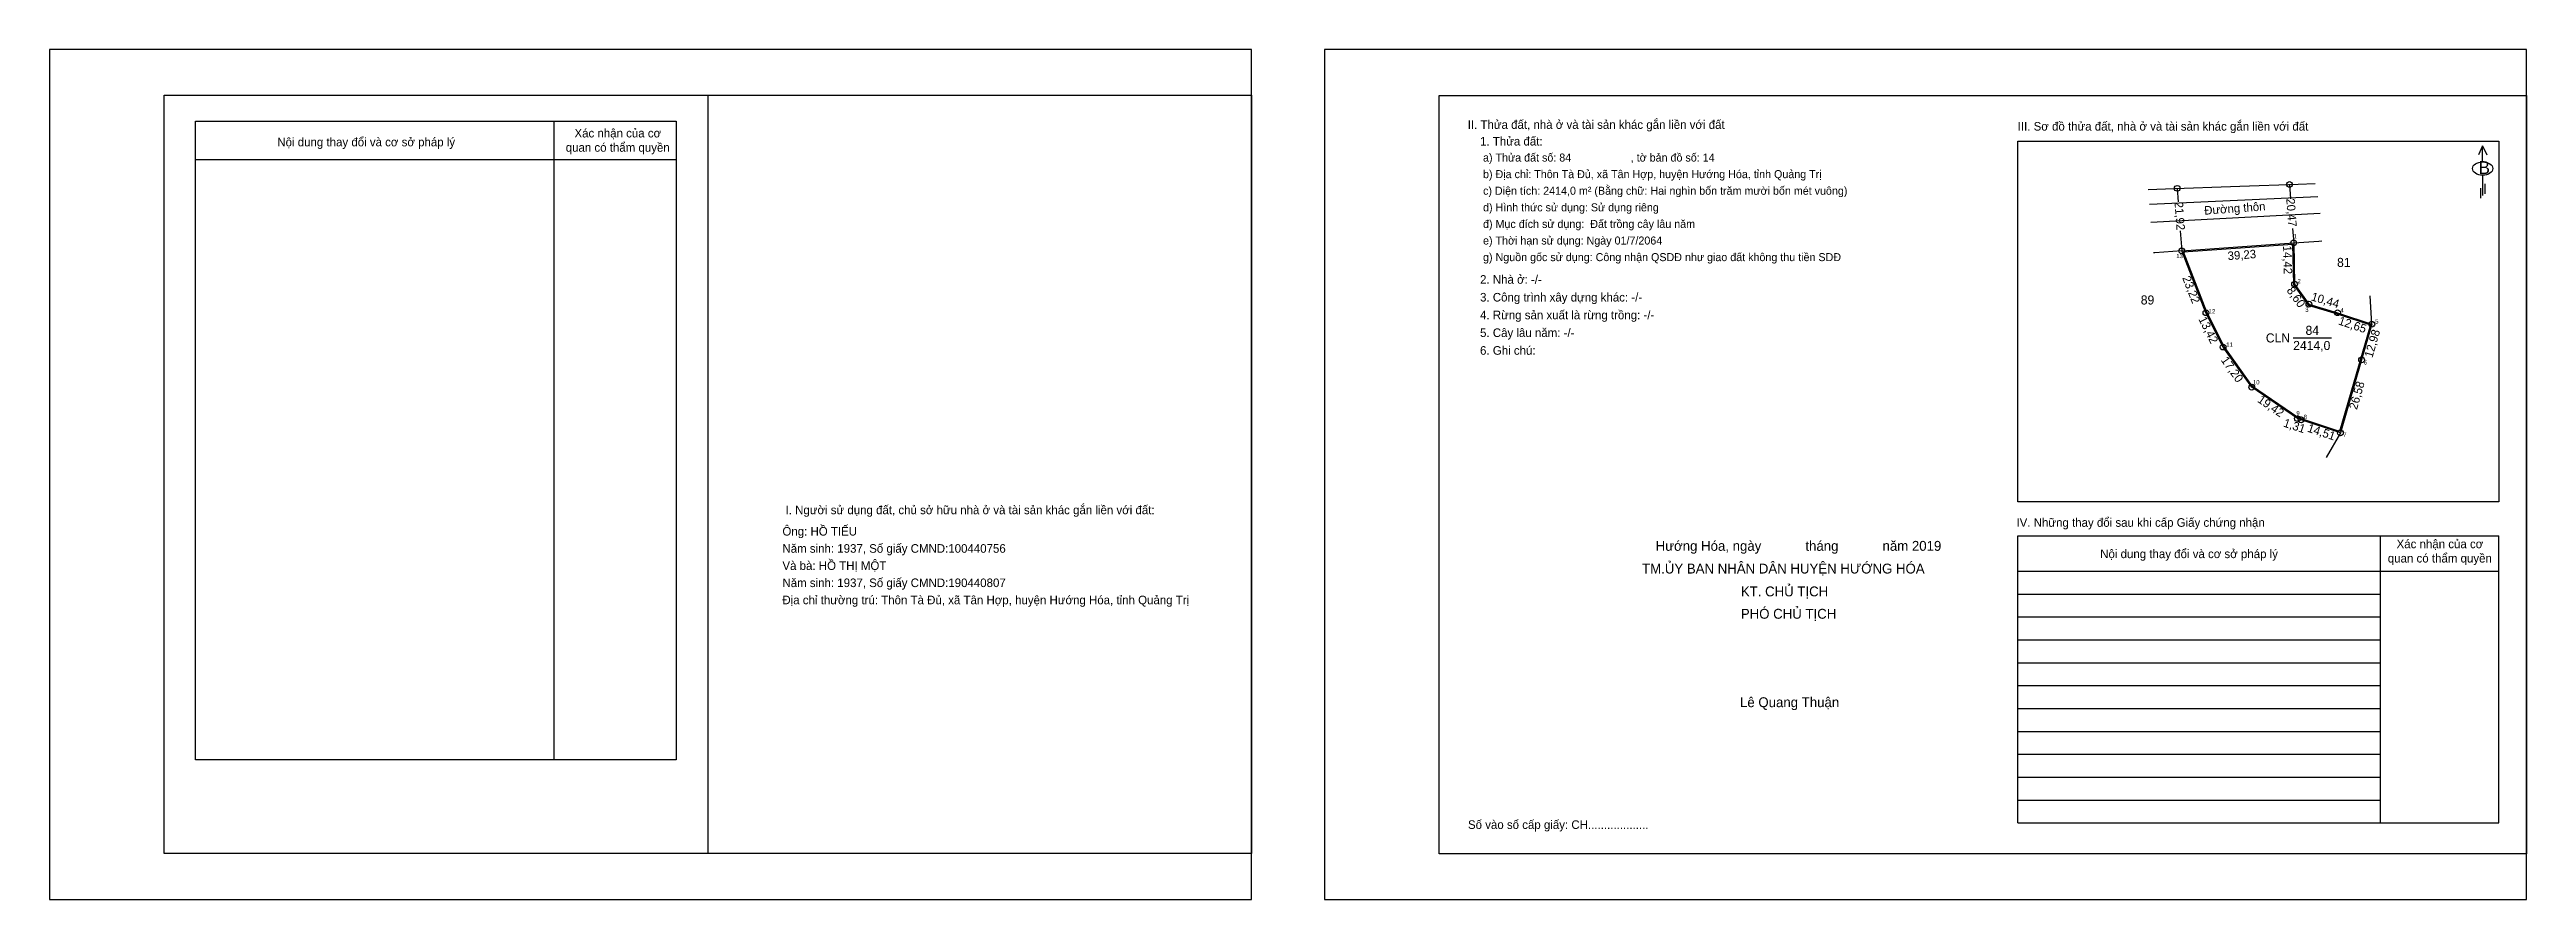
# Model space of a CAD drawing. Extents: x 553070 to 553936, y 1840201 to 1840498.
import ezdxf

# ---------------------------------------------------------------- set-up
doc = ezdxf.new("R2010")
doc.units = 0
for name, color, linetype in [('CanhThua', 7, 'Continuous'), ('ChieuDaiCanhThua', 7, 'Continuous'), ('Khung', 7, 'Continuous'), ('KhungInTrang1', 7, 'Continuous'), ('KhungInTrang2', 7, 'Continuous'), ('Level 1', 7, 'Continuous'), ('Level 2', 7, 'Continuous'), ('Level 22', 7, 'Continuous'), ('Level 23', 7, 'Continuous'), ('MocDinhThua', 7, 'Continuous'), ('NhanDiaChinhThua', 7, 'Continuous'), ('NhanTuCan', 7, 'Continuous'), ('ON', 7, 'Continuous'), ('RauThua', 7, 'Continuous'), ('SoHieuDinhThua', 7, 'Continuous'), ('Template', 7, 'Continuous'), ('ThongTin', 7, 'Continuous')]:
    doc.layers.add(name, color=color, linetype=linetype)

msp = doc.modelspace()

# ---------------------------------------------------------------- linework, layer by layer
at = {"layer": 'CanhThua'}
msp.add_lwpolyline([(553882, 1840402), (553878.39, 1840389.53), (553871, 1840364), (553857.24, 1840368.59), (553856, 1840369), (553840, 1840380), (553830, 1840394), (553824, 1840406), (553815.54, 1840427.62), (553854.67, 1840430.42), (553855, 1840416), (553860, 1840409), (553870, 1840406), (553882, 1840402)], dxfattribs=at)
at = {"layer": 'Khung'}
for p, q in [((553556.02, 1840481.98), (553936.02, 1840481.98)), ((553556.02, 1840216.98), (553556.02, 1840481.98)), ((553758.31, 1840339.9), (553758.31, 1840466.01)), ((553758.31, 1840466.01), (553926.31, 1840466.01)), ((553926.31, 1840466.01), (553926.31, 1840339.9)), ((553926.31, 1840339.9), (553758.31, 1840339.9))]:
    msp.add_line(p, q, dxfattribs=at)
msp.add_lwpolyline([(553490.43, 1840217), (553110.43, 1840217), (553110.43, 1840482), (553490.43, 1840482)], close=True, dxfattribs=at)
for points in [[(553300.43, 1840482), (553300.43, 1840217)], [(553936.02, 1840481.98), (553936.02, 1840216.98), (553556.02, 1840216.98)]]:
    msp.add_lwpolyline(points, dxfattribs=at)
at = {"layer": 'KhungInTrang1'}
msp.add_lwpolyline([(553070.43, 1840497.98), (553070.43, 1840200.98), (553490.43, 1840200.98), (553490.43, 1840497.98)], close=True, dxfattribs=at)
at = {"layer": 'KhungInTrang2'}
msp.add_lwpolyline([(553516.02, 1840497.98), (553516.02, 1840200.98), (553936.02, 1840200.98), (553936.02, 1840497.98)], close=True, dxfattribs=at)
at = {"layer": 'Level 1'}
for p, q in [((553813.98, 1840449.48), (553814.31, 1840444.76)), ((553853.21, 1840450.84), (553853.57, 1840445.8)), ((553854.31, 1840435.41), (553854.67, 1840430.42)), ((553815.04, 1840434.61), (553815.54, 1840427.62))]:
    msp.add_line(p, q, dxfattribs=at)
at = {"layer": 'Level 2'}
msp.add_lwpolyline([(553881.51, 1840401.74), (553870.73, 1840364.51), (553857.37, 1840368.97), (553856.18, 1840369.36), (553840.28, 1840380.29), (553830.34, 1840394.21), (553824.37, 1840406.16), (553816.11, 1840427.26), (553854.28, 1840429.99), (553854.6, 1840415.87), (553859.75, 1840408.66), (553869.88, 1840405.62)], close=True, dxfattribs=at)
at = {"layer": 'Level 22'}
for points in [[(553804.33, 1840443.95), (553807.02, 1840444.07), (553863.15, 1840446.64)], [(553804.78, 1840437.62), (553863.9, 1840440.82)]]:
    msp.add_lwpolyline(points, dxfattribs=at)
at = {"layer": 'Level 23'}
for p, q in [((553809.83, 1840449.34), (553835.91, 1840450.24)), ((553835.91, 1840450.24), (553856.29, 1840450.95)), ((553856.29, 1840450.95), (553862.2, 1840451.15))]:
    msp.add_line(p, q, dxfattribs=at)
msp.add_lwpolyline([(553803.86, 1840449.13), (553809.83, 1840449.34)], dxfattribs=at)
at = {"layer": 'MocDinhThua'}
for centre in [(553813.98, 1840449.48), (553853.21, 1840450.84), (553815.54, 1840427.62), (553854.67, 1840430.42), (553855, 1840416), (553860, 1840409), (553824, 1840406), (553870, 1840406), (553882, 1840402), (553830, 1840394), (553878.39, 1840389.53), (553840, 1840380), (553856, 1840369), (553857.24, 1840368.59), (553871, 1840364)]:
    msp.add_circle(centre, 1, dxfattribs=at)
at = {"layer": 'NhanDiaChinhThua'}
msp.add_line((553854.5, 1840397.21), (553867.84, 1840397.21), dxfattribs=at)
at = {"layer": 'ON'}
for p, q in [((553121.43, 1840472.98), (553289.43, 1840472.98)), ((553121.43, 1840249.76), (553121.43, 1840472.98)), ((553289.43, 1840472.98), (553289.43, 1840249.76)), ((553121.43, 1840459.59), (553289.43, 1840459.59)), ((553758.31, 1840328.06), (553926.31, 1840328.06)), ((553884.86, 1840328.06), (553884.86, 1840227.74)), ((553758.31, 1840315.71), (553926.31, 1840315.71)), ((553758.31, 1840307.71), (553884.86, 1840307.71)), ((553758.31, 1840299.71), (553884.86, 1840299.71)), ((553758.31, 1840291.71), (553884.86, 1840291.71)), ((553758.31, 1840283.71), (553884.86, 1840283.71)), ((553758.31, 1840275.71), (553884.86, 1840275.71)), ((553758.31, 1840267.71), (553884.86, 1840267.71)), ((553758.31, 1840259.71), (553884.86, 1840259.71)), ((553758.31, 1840251.71), (553884.86, 1840251.71)), ((553758.31, 1840243.71), (553884.86, 1840243.71)), ((553758.31, 1840235.71), (553884.86, 1840235.71))]:
    msp.add_line(p, q, dxfattribs=at)
for points in [[(553246.7, 1840472.98), (553246.7, 1840249.76)], [(553758.31, 1840227.74), (553758.31, 1840328.06)], [(553926.31, 1840227.74), (553926.31, 1840328.06)], [(553289.43, 1840249.76), (553121.43, 1840249.76)]]:
    msp.add_lwpolyline(points, dxfattribs=at)
at = {"layer": 'RauThua'}
for p, q in [((553806.16, 1840426.95), (553805.65, 1840426.93)), ((553815.54, 1840427.62), (553806.16, 1840426.95)), ((553854.67, 1840430.42), (553863.44, 1840431.05)), ((553863.44, 1840431.05), (553864.56, 1840431.08)), ((553882, 1840402), (553881.44, 1840411.9)), ((553871, 1840364), (553866.06, 1840355.4))]:
    msp.add_line(p, q, dxfattribs=at)
at = {"layer": 'Template'}
for p, q in [((553920.68, 1840464.39), (553919.22, 1840461.21)), ((553920.68, 1840458.74), (553920.68, 1840464.39)), ((553920.68, 1840464.39), (553922.13, 1840461.21)), ((553920.71, 1840454.06), (553920.71, 1840446.92)), ((553919.95, 1840449.58), (553919.95, 1840446.1)), ((553921.52, 1840451.07), (553921.52, 1840447.59)), ((553758.31, 1840227.74), (553926.31, 1840227.74))]:
    msp.add_line(p, q, dxfattribs=at)
msp.add_ellipse((553920.71, 1840456.39), major_axis=(3.55, 0), ratio=0.655849, dxfattribs=at)

# ---------------------------------------------------------------- texts
at = {"layer": 'ChieuDaiCanhThua'}
for s, rotation, p in [('21,92', 274.0929, (553813.03, 1840444.67)), ('Đường thôn', 4.0929, (553823.52, 1840440.25)), ('20,47', 274.0929, (553852.07, 1840445.88)), ('39,23', 4.0929, (553831.7, 1840424.39)), ('14,42', 271.31098, (553850.97, 1840429.43)), ('23,22', 291.37062, (553815.67, 1840418.2)), ('8,60', 305.53768, (553852.06, 1840413.78)), ('10,44', 343.30076, (553860.55, 1840410.39)), ('13,42', 296.56505, (553821.32, 1840403.79)), ('12,65', 341.56505, (553870.05, 1840401.99)), ('12,98', 73.85455, (553882.17, 1840390.08)), ('17,20', 305.53768, (553829.1, 1840389.42)), ('19,42', 325.49148, (553841.77, 1840374.99)), ('26,58', 73.85621, (553876.76, 1840371.96)), ('1,31', 341.70378, (553850.83, 1840366.3)), ('14,51', 341.55256, (553859.21, 1840364.5))]:
    msp.add_text(s, height=2.975, rotation=rotation, dxfattribs=at).set_placement(p)
at = {"layer": 'NhanDiaChinhThua'}
for s, p in [('84', (553858.81, 1840398.27)), ('CLN', (553844.94, 1840395.62)), ('2414,0', (553854.5, 1840392.98))]:
    msp.add_text(s, height=3.173, dxfattribs=at).set_placement(p)
at = {"layer": 'NhanTuCan'}
for s, p in [('81', (553869.83, 1840422.01)), ('89', (553801.23, 1840408.89))]:
    msp.add_text(s, height=3.173, dxfattribs=at).set_placement(p)
at = {"layer": 'ON'}
for s, height, p in [('Xác nhận của cơ ', 3, (553253.87, 1840467.27)), ('Nội dung thay đổi và cơ sở pháp lý', 3, (553150.03, 1840464.16)), ('quan có thẩm quyền', 3, (553250.81, 1840462.27)), ('I. Người sử dụng đất, chủ sở hữu nhà ở và tài sản khác gắn liền với đất:', 3, (553327.64, 1840335.6)), ('IV. Những thay đổi sau khi cấp Giấy chứng nhận', 3, (553757.8, 1840331.21)), ('Nội dung thay đổi và cơ sở pháp lý', 3, (553787.05, 1840320.26)), ('quan có thẩm quyền', 3, (553887.57, 1840318.72)), ('Xác nhận của cơ ', 3, (553890.63, 1840323.72)), ('Lê Quang Thuận', 3.4537, (553661.18, 1840268.18))]:
    msp.add_text(s, height=height, dxfattribs=at).set_placement(p)
at = {"layer": 'SoHieuDinhThua'}
for s, p in [('13', (553813.64, 1840425.09)), ('1', (553854.62, 1840431.97)), ('2', (553855.99, 1840416.31)), ('12', (553824.99, 1840405.77)), ('3', (553858.72, 1840406.31)), ('4', (553871.01, 1840406.11)), ('5', (553883.15, 1840402.23)), ('11', (553831.11, 1840394.12)), ('6', (553879.16, 1840387.91)), ('10', (553840.44, 1840380.98)), ('9', (553855.62, 1840370.15)), ('8', (553858.18, 1840368.85)), ('7', (553871.98, 1840362.64))]:
    msp.add_text(s, height=1.5, dxfattribs=at).set_placement(p)
at = {"layer": 'Template'}
for s, height, p in [('II. Thửa đất, nhà ở và tài sản khác gắn liền với đất', 3, (553566.03, 1840470.26)), ('III. Sơ đồ thửa đất, nhà ở và tài sản khác gắn liền với đất', 3, (553758.22, 1840469.66)), ('B', 4.5, (553919.26, 1840454.48)), ('Hướng Hóa, ngày            tháng            năm 2019', 3.4537, (553631.7, 1840322.82)), ('TM.ỦY BAN NHÂN DÂN HUYỆN HƯỚNG HÓA', 3.4537, (553626.96, 1840314.88)), ('KT. CHỦ TỊCH', 3.4537, (553661.48, 1840306.9)), ('PHÓ CHỦ TỊCH', 3.4537, (553661.48, 1840299.08)), ('Số vào sổ cấp giấy: CH...................', 3, (553566.12, 1840225.63))]:
    msp.add_text(s, height=height, dxfattribs=at).set_placement(p)
at = {"layer": 'ThongTin'}
for s, height, p in [('1. Thửa đất: ', 3, (553570.34, 1840464.44)), (' a) Thửa đất số: 84                    , tờ bản đồ số: 14', 2.8, (553570.34, 1840458.84)), (' b) Địa chỉ: Thôn Tà Đủ, xã Tân Hợp, huyện Hướng Hóa, tỉnh Quảng Trị', 2.8, (553570.34, 1840453.04)), (' c) Diện tích: 2414,0 m² (Bằng chữ: Hai nghìn bốn trăm mười bốn mét vuông)', 2.8, (553570.34, 1840447.24)), (' d) Hình thức sử dụng: Sử dụng riêng', 2.8, (553570.34, 1840441.44)), (' đ) Mục đích sử dụng:  Đất trồng cây lâu năm', 2.8, (553570.34, 1840435.64)), (' e) Thời hạn sử dụng: Ngày 01/7/2064', 2.8, (553570.34, 1840429.84)), (' g) Nguồn gốc sử dụng: Công nhận QSDĐ như giao đất không thu tiền SDĐ', 2.8, (553570.34, 1840424.04)), ('2. Nhà ở: -/-', 3, (553570.34, 1840416.14)), ('3. Công trình xây dựng khác: -/-', 3, (553570.34, 1840409.93)), ('4. Rừng sản xuất là rừng trồng: -/-', 3, (553570.34, 1840403.73)), ('5. Cây lâu năm: -/-', 3, (553570.34, 1840397.53)), ('6. Ghi chú:', 3, (553570.34, 1840391.33)), ('Ông: HỒ TIẾU', 3, (553326.54, 1840328.14)), ('Năm sinh: 1937, Số giấy CMND:100440756', 3, (553326.54, 1840322.14)), ('Và bà: HỒ THỊ MỘT', 3, (553326.54, 1840316.14)), ('Địa chỉ thường trú: Thôn Tà Đủ, xã Tân Hợp, huyện Hướng Hóa, tỉnh Quảng Trị', 3, (553326.54, 1840304.14)), ('Năm sinh: 1937, Số giấy CMND:190440807', 3, (553326.54, 1840310.14))]:
    msp.add_text(s, height=height, dxfattribs=at).set_placement(p)

doc.saveas('drawing.dxf')
